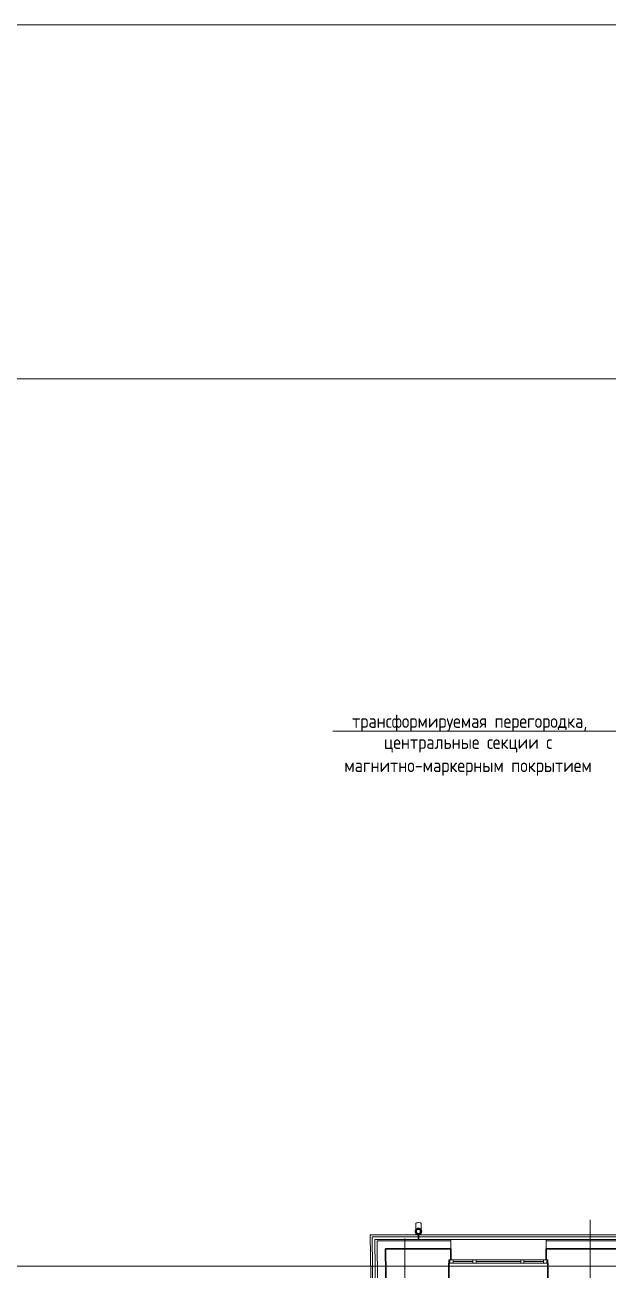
# Model space of a CAD drawing. Header units: millimetres. Extents: x -32 to 417638015, y -35 to 175284279.
# Drawn here: x 1327082 to 1337784, y 72029 to 94899 of the extents above; entities that cross this region are included whole.
import ezdxf

# ---------------------------------------------------------------- set-up
doc = ezdxf.new("R2010")
doc.units = ezdxf.units.MM
doc.linetypes.add('ADSK_Линия сетки', pattern=[25, 20, -2.5, 0, -2.5])
for name, color, linetype, lineweight in [('_ Окна', 7, 'Continuous', 9), ('Аннотация', 7, 'Continuous', 18), ('Обобщенные модели', 7, 'Continuous', 18), ('Окна', 7, 'Continuous', 9), ('Оси', 253, 'Continuous', 9), ('Стены наружные', 7, 'Continuous', 18), ('Стены несущие', 7, 'Continuous', 30), ('Стены отделка', 7, 'Continuous', 30), ('Стены штриховка', 7, 'Continuous', 9), ('ШТРИХОВКА', 252, 'Continuous', 15)]:
    doc.layers.add(name, color=color, linetype=linetype, lineweight=lineweight)
doc.styles.add('GOST Common_2', font='GOST_Common.ttf', dxfattribs={"width": 0.9, "height": 250})

# ---------------------------------------------------------------- blocks, each defined once
blk = doc.blocks.new('План 4 этажа')
at = {"layer": 'Обобщенные модели', "lineweight": 9}
h = blk.add_hatch(dxfattribs=at)
h.set_pattern_fill('FP_9', color=8, style=0, pattern_type=2)
h.set_pattern_definition([(45, (591.94, 243.9), (-106.066, 106.066), [])])
h.paths.add_polyline_path([(39203.794, 21165.22), (39225.488, 21170.171), (39242.885, 21184.045), (39252.54, 21204.094), (39252.54, 21226.346), (39242.885, 21246.394), (39225.488, 21260.268), (39203.794, 21265.22), (39182.1, 21260.268), (39164.702, 21246.394), (39155.047, 21226.346), (39155.047, 21204.094), (39164.702, 21184.045), (39182.1, 21170.171), (39200.881, 21165.885)])
at = {"layer": '_ Окна', "color": 8, "lineweight": 18}
for p, q in [((39760.939, 20635.22), (39760.939, 20695.22)), ((39760.939, 20695.22), (39840.939, 20695.22)), ((39840.939, 20635.22), (39760.939, 20635.22)), ((39840.939, 20695.22), (39840.939, 20635.22)), ((40200.939, 20635.22), (40200.939, 20695.22)), ((40200.939, 20695.22), (40260.939, 20695.22)), ((40260.939, 20635.22), (40200.939, 20635.22)), ((40260.939, 20695.22), (40260.939, 20635.22)), ((41080.939, 20635.22), (41080.939, 20695.22)), ((41080.939, 20695.22), (41140.939, 20695.22)), ((41140.939, 20635.22), (41080.939, 20635.22)), ((41140.939, 20695.22), (41140.939, 20635.22)), ((41500.939, 20695.22), (41500.939, 20635.22)), ((41580.939, 20695.22), (41500.939, 20695.22)), ((41500.939, 20635.22), (41580.939, 20635.22)), ((41580.939, 20635.22), (41580.939, 20695.22))]:
    blk.add_line(p, q, dxfattribs=at)
at = {"layer": '_ Окна', "color": 8}
for p, q in [((39780.939, 20635.22), (39780.939, 20695.22)), ((39840.939, 20665.22), (40200.939, 20665.22)), ((40260.939, 20665.22), (41080.939, 20665.22)), ((41140.939, 20665.22), (41500.939, 20665.22)), ((41560.939, 20635.22), (41560.939, 20695.22))]:
    blk.add_line(p, q, dxfattribs=at)
at = {"layer": 'Аннотация', "color": 8, "lineweight": 20}
for p in [(37633.773, 30404.613), (43735.589, 30404.613)]:
    blk.add_line(p, (42633.773, 30404.613), dxfattribs=at)
at = {"layer": 'Обобщенные модели', "color": 8}
for p, q in [((39153.794, 21361.371), (39153.794, 21318.867)), ((39253.794, 21318.867), (39253.794, 21361.371)), ((39198.794, 21164.361), (39198.794, 21065.22)), ((39208.794, 21065.22), (39208.794, 21164.269))]:
    blk.add_line(p, q, dxfattribs=at)
at = {"layer": 'Обобщенные модели', "color": 8, "flags": 128}
for points in [[(39153.794, 21228.237), (39153.794, 21229.507), (39153.794, 21232.171), (39153.794, 21235.047), (39153.794, 21238.132), (39153.794, 21241.419), (39153.794, 21244.905), (39153.794, 21248.584), (39153.794, 21252.449), (39153.794, 21256.494), (39153.794, 21260.714), (39153.794, 21265.1), (39153.794, 21269.647), (39153.794, 21274.347), (39153.794, 21279.192), (39153.794, 21284.174), (39153.794, 21289.287), (39153.794, 21294.521), (39153.794, 21299.867), (39153.794, 21305.319), (39153.794, 21310.866), (39153.794, 21316.5), (39153.794, 21318.867)], [(39253.794, 21318.867), (39253.794, 21313.2), (39253.794, 21307.615), (39253.794, 21302.123), (39253.794, 21296.731), (39253.794, 21291.449), (39253.794, 21286.286), (39253.794, 21281.248), (39253.794, 21276.345), (39253.794, 21271.584), (39253.794, 21266.972), (39253.794, 21262.518), (39253.794, 21258.229), (39253.794, 21254.11), (39253.794, 21250.169), (39253.794, 21246.412), (39253.794, 21242.846), (39253.794, 21239.475), (39253.794, 21236.305), (39253.794, 21233.341), (39253.794, 21230.589), (39253.794, 21228.237)]]:
    blk.add_lwpolyline(points, dxfattribs=at)
at = {"layer": 'Обобщенные модели', "color": 8}
for start, end in [(90, 270), (270, 90)]:
    blk.add_arc((39203.794, 21215.22), 52, start, end, dxfattribs=at)
at = {"layer": 'Обобщенные модели', "color": 8, "lineweight": 40}
for start, end in [(90, 270), (270, 90)]:
    blk.add_arc((39203.794, 21215.22), 50, start, end, dxfattribs=at)
at = {"layer": 'Обобщенные модели', "color": 8}
for start_param, end_param in [(4.71238898, 6.283185307), (3.141592654, 4.71238898)]:
    blk.add_ellipse((39203.794, 21361.371), major_axis=(-50, 0), ratio=0.309016994, start_param=start_param, end_param=end_param, dxfattribs=at)
at = {"layer": 'Окна', "color": 8}
for p, q in [((39760.939, 20695.22), (39760.939, 20635.22)), ((39840.939, 20695.22), (39760.939, 20695.22)), ((39760.939, 20635.22), (39840.939, 20635.22)), ((39840.939, 20695.22), (40200.939, 20695.22)), ((40200.939, 20635.22), (39840.939, 20635.22)), ((40260.939, 20695.22), (40200.939, 20695.22)), ((40200.939, 20635.22), (40260.939, 20635.22)), ((40260.939, 20695.22), (41080.939, 20695.22)), ((41080.939, 20635.22), (40260.939, 20635.22)), ((41140.939, 20695.22), (41080.939, 20695.22)), ((41080.939, 20635.22), (41140.939, 20635.22)), ((41140.939, 20695.22), (41500.939, 20695.22)), ((41500.939, 20635.22), (41140.939, 20635.22)), ((41580.939, 20695.22), (41500.939, 20695.22)), ((41500.939, 20635.22), (41580.939, 20635.22)), ((41580.939, 20635.22), (41580.939, 20695.22))]:
    blk.add_line(p, q, dxfattribs=at)
at = {"layer": 'Оси', "color": 8, "linetype": 'ADSK_Линия сетки'}
for p, q in [((-10052.178, 43374.489), (56511.792, 43374.489)), ((-10052.178, 36874.489), (56511.792, 36874.489)), ((42356.505, -3353.101), (42356.505, 21427.463)), ((38956.505, -3353.101), (38956.505, 21083.278)), ((-10052.178, 20574.489), (56511.792, 20574.489))]:
    blk.add_line(p, q, dxfattribs=at)
at = {"layer": 'Стены наружные', "color": 8}
for p, q in [((38321.012, 21151.351), (39199.014, 21151.351)), ((38408.872, 13693.411), (38321.012, 21151.351)), ((38355.834, 21115.731), (39199.141, 21115.731)), ((38443.687, 13658.352), (38355.834, 21115.731)), ((39199.138, 21116.351), (38356.426, 21116.351)), ((38356.426, 21116.351), (38444.288, 13658.291)), ((39198.964, 21065.731), (38406.426, 21065.731)), ((39208.447, 21115.731), (43540.025, 21115.731)), ((43539.966, 21116.351), (39208.449, 21116.351)), ((39208.574, 21151.351), (43539.966, 21151.351)), ((43540.025, 21065.731), (39208.623, 21065.731)), ((39795.939, 21065.22), (41550.939, 21065.22))]:
    blk.add_line(p, q, dxfattribs=at)
at = {"layer": 'Стены несущие', "color": 8}
for p, q in [((39795.939, 20895.22), (38598.179, 20895.22)), ((38670.604, 14747.514), (38598.179, 20895.22)), ((39795.939, 20695.22), (39795.939, 20895.22)), ((41550.939, 20895.22), (43539.997, 20895.22)), ((41550.939, 20895.22), (41550.939, 20695.22)), ((39760.939, 20305.22), (39760.939, 20635.22)), ((41580.939, 20635.22), (41580.939, 20305.22))]:
    blk.add_line(p, q, dxfattribs=at)
at = {"layer": 'Стены отделка', "color": 8, "lineweight": 9}
for p, q in [((39795.939, 21065.22), (38406.163, 21065.22)), ((38406.163, 21065.22), (38480.617, 14745.276)), ((38448.169, 20895.22), (38446.402, 21045.22)), ((39795.939, 20895.22), (39795.939, 21065.22)), ((43539.997, 21065.22), (41550.939, 21065.22)), ((41550.939, 21065.22), (41550.939, 20895.22)), ((41551.509, 21045.22), (41550.939, 21045.22)), ((41550.939, 20895.22), (41550.939, 20895.22))]:
    blk.add_line(p, q, dxfattribs=at)
at = {"layer": 'Стены штриховка', "color": 8}
for p, q in [((38446.402, 21045.22), (39795.939, 21045.22)), ((43539.997, 21045.22), (41551.509, 21045.22)), ((38520.614, 14745.747), (38448.169, 20895.22))]:
    blk.add_line(p, q, dxfattribs=at)
at = {"layer": 'Аннотация', "color": 8, "lineweight": 9, "char_height": 250, "width": 4649.4, "line_spacing_factor": 1.022766, "style": 'GOST Common_2'}
for s, insert, attachment_point in [('\\pxqc,t4.572,9.144,13.716,18.288,22.86,27.432,32.004,36.576,41.148,45.72,50.292,54.864,59.436,64.008,68.58,73.152,77.724,82.296,86.868,91.44,96.012,100.584,105.156,109.728,114.3,118.872,123.444,128.016,132.588,137.16,141.732,146.304;{трансформируемая перегородка,}', (40145.026, 30554.974), 5), ('\\pxqc,t4.572,9.144,13.716,18.288,22.86,27.432,32.004,36.576,41.148,45.72,50.292,54.864,59.436,64.008,68.58,73.152,77.724,82.296,86.868,91.44,96.012,100.584,105.156,109.728,114.3,118.872,123.444,128.016,132.588,137.16,141.732,146.304;{центральные секции с\\Pмагнитно-маркерным покрытием}', (40113.776, 30327.655), 2)]:
    blk.add_mtext(s, dxfattribs=dict(at, insert=insert, attachment_point=attachment_point))

msp = doc.modelspace()

# ---------------------------------------------------------------- block references
at = {"layer": 'ШТРИХОВКА'}
msp.add_blockref('План 4 этажа', (1295100, 51524), dxfattribs=at)

doc.saveas('drawing.dxf')
